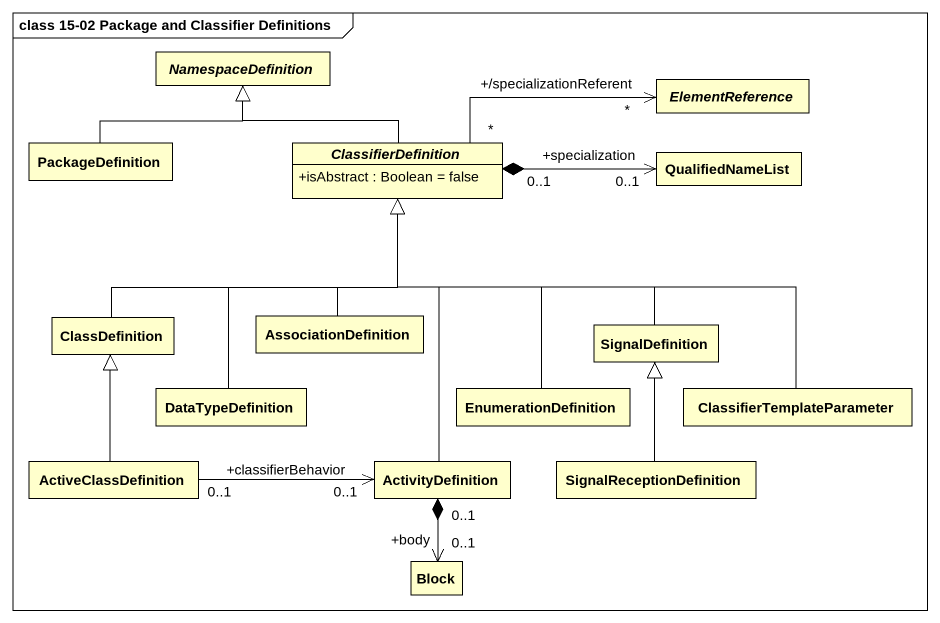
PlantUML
@startuml
mainframe class 15-02 Package and Classifier Definitions
hide circle
hide empty members
skinparam classAttributeIconSize 0
abstract class NamespaceDefinition
abstract class ElementReference
class PackageDefinition
abstract class ClassifierDefinition {
  +isAbstract : Boolean = false
}
class QualifiedNameList
class ClassDefinition
class AssociationDefinition
class SignalDefinition
class DataTypeDefinition
class EnumerationDefinition
class ClassifierTemplateParameter
class ActiveClassDefinition
class ActivityDefinition
class SignalReceptionDefinition
class Block
PackageDefinition -up-|> NamespaceDefinition
ClassifierDefinition -up-|> NamespaceDefinition
ClassifierDefinition "*" -right-> "+/specializationReferent\n*" ElementReference
ClassifierDefinition "0..1" *-right-> "+specialization\n0..1" QualifiedNameList
ClassDefinition -right-|> ClassifierDefinition
AssociationDefinition -up-|> ClassifierDefinition
SignalDefinition -up-|> ClassifierDefinition
DataTypeDefinition -up-|> ClassifierDefinition
EnumerationDefinition -up-|> ClassifierDefinition
ClassifierTemplateParameter -left-|> ClassifierDefinition
ActiveClassDefinition -up-|> ClassDefinition
ActiveClassDefinition "0..1" -right-> "+classifierBehavior\n0..1" ActivityDefinition
ActivityDefinition -up-|> ClassifierDefinition
ActivityDefinition "0..1" *--> "+body\n0..1" Block
SignalReceptionDefinition -up-|> SignalDefinition
@enduml
